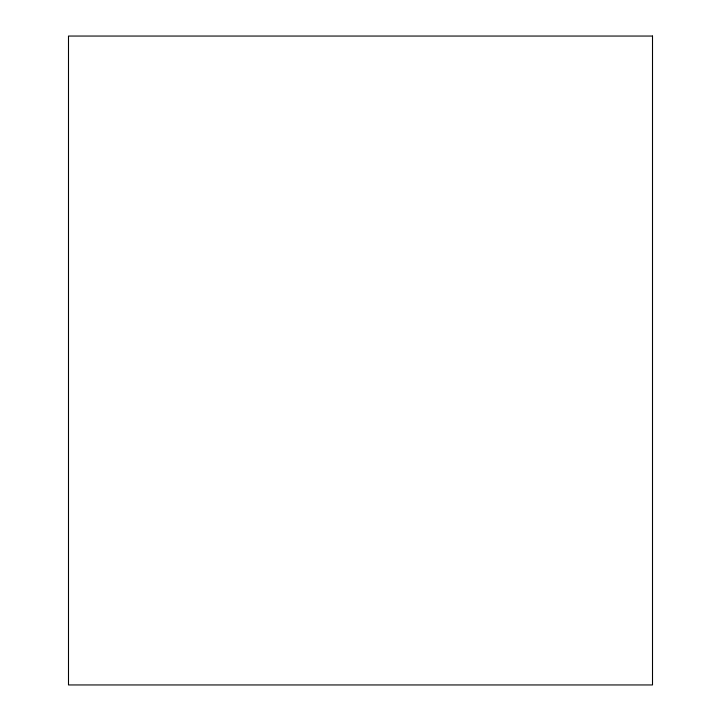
<?xml version="1.0" encoding="UTF-8"?>
<svg xmlns="http://www.w3.org/2000/svg" width="721" height="721" viewBox="0 0 721 721"><rect width="100%" height="100%" fill="white"/><g stroke="black" fill="none" stroke-linecap="round" stroke-linejoin="round"><path stroke-width="1.08" d="M652.505 36.05L68.495 36.05L68.495 684.95L652.505 684.95L652.505 36.05"/></g></svg>
